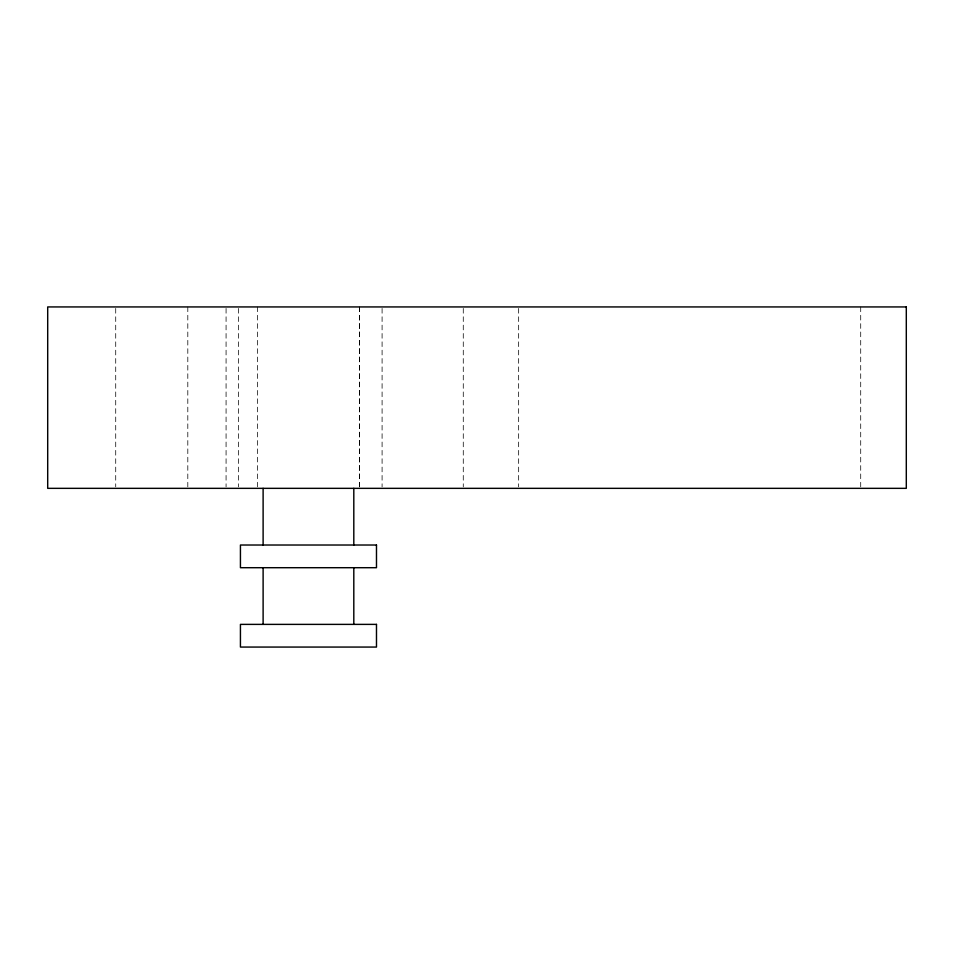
<?xml version="1.0" encoding="UTF-8"?>
<svg xmlns="http://www.w3.org/2000/svg" width="954" height="954" viewBox="0 0 954 954"><rect width="100%" height="100%" fill="white"/><g stroke="black" fill="none" stroke-linecap="round" stroke-linejoin="round"><path stroke-width="0.72" stroke-dasharray="4.77 3.58" d="M860.711 306.938L860.711 486.85M518.654 308.428L518.654 486.85M463.274 308.428L463.274 486.85M382.089 308.428L382.089 486.85M359.479 306.938L359.479 486.85M359.419 306.938L359.419 486.85M257.437 306.938L257.437 486.85M238.548 308.428L238.548 486.85M226.074 308.428L226.074 486.85M187.807 306.938L187.807 486.85M115.72 308.428L115.72 486.85"/><path stroke-width="1.43" d="M353.803 488.341L353.803 545.02M353.803 567.702L353.803 624.381M263.113 488.341L263.113 545.02M263.113 567.702L263.113 624.381M906.3 306.938L47.7 306.938L47.7 488.341L906.3 488.341L906.3 306.938M376.484 545.02L240.432 545.02L240.432 567.702L376.484 567.702L376.484 545.02M376.484 624.381L240.432 624.381L240.432 647.062L376.484 647.062L376.484 624.381"/></g></svg>
